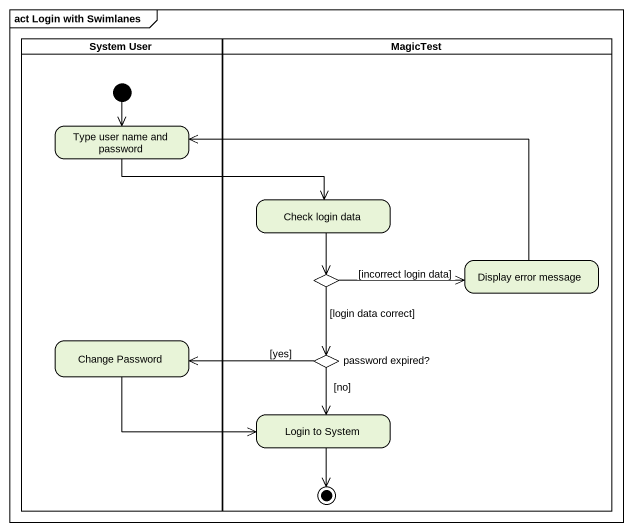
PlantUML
@startuml
mainframe act Login with Swimlanes
hide empty description
state "System User" as System_User <<partition>> {
  state "Type user name and password" as Type_user_name_and_password
  state "Change Password" as Change_Password
  [*] --> Type_user_name_and_password
}
state MagicTest <<partition>> {
  state "Check login data" as Check_login_data
  state choice1 <<choice>>
  state "Display error message" as Display_error_message
  state "password expired?" as password_expired <<choice>>
  state "Login to System" as Login_to_System
  Login_to_System --> [*]
}
Type_user_name_and_password -right-> Check_login_data
Check_login_data --> choice1
choice1 -right-> Display_error_message : [incorrect login data]
choice1 --> password_expired : [login data correct]
Display_error_message -left-> Type_user_name_and_password
Change_Password -right-> Login_to_System
password_expired -left-> Change_Password : [yes]
password_expired --> Login_to_System : [no]
@enduml
